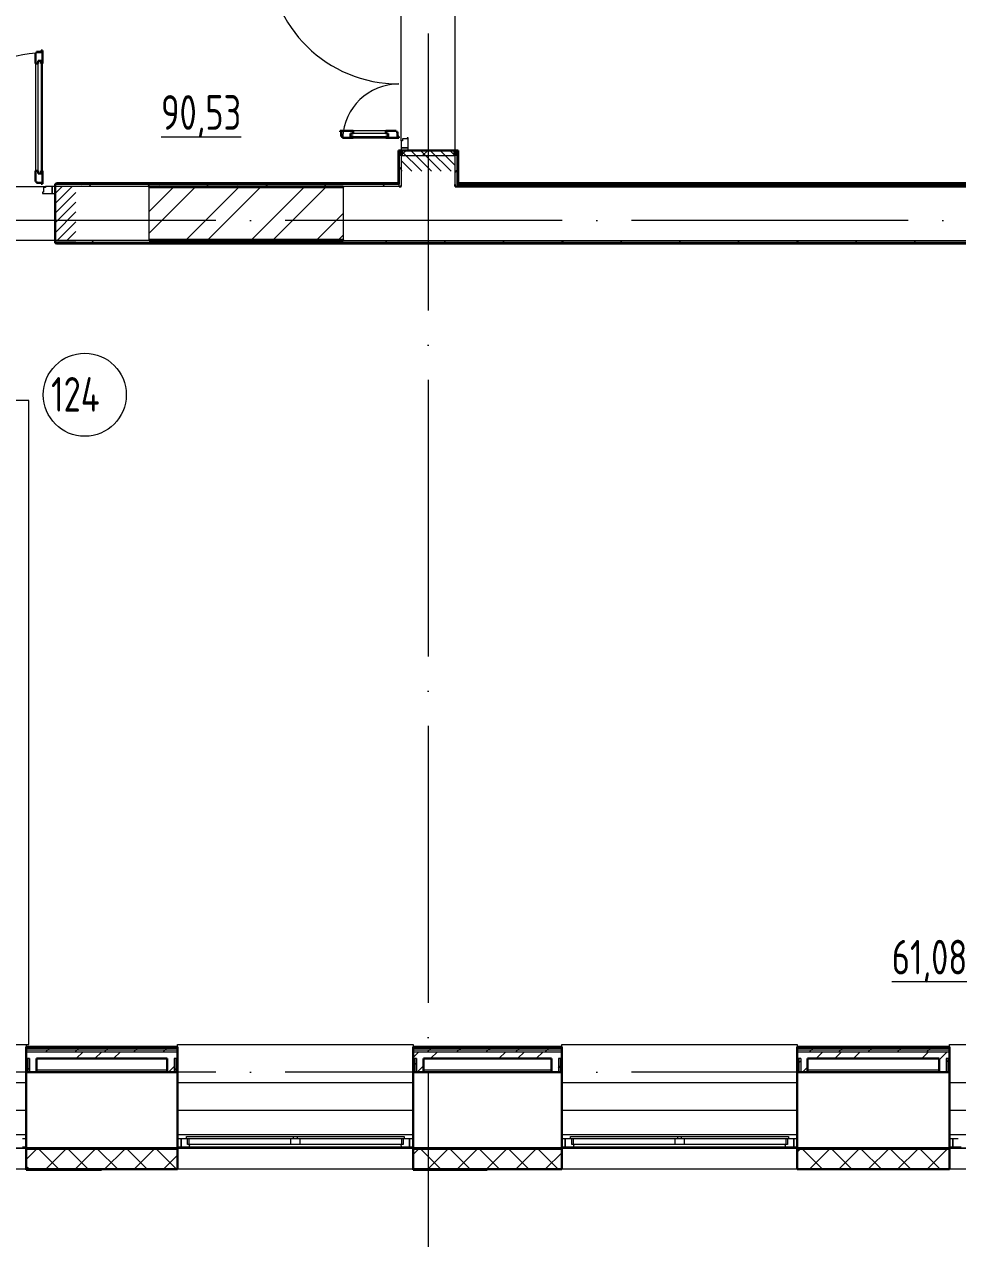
# Model space of a CAD drawing. Header units: millimetres. Extents: x -396912 to 182286, y -43638 to 41610.
# Drawn here: x -1273 to 5469, y -20431 to -11662 of the extents above; entities that cross this region are included whole.
import ezdxf

# ---------------------------------------------------------------- set-up
doc = ezdxf.new("R2010")
doc.units = ezdxf.units.MM
doc.linetypes.add('ADSK_Линия сетки', pattern=[25, 20, -2.5, 0, -2.5])
doc.linetypes.add('ADSK_Штриховая_ш2 п1_5', pattern=[4.5, 3, -1.5])
for name, color, linetype, lineweight in [('_ Окна', 7, 'Continuous', 9), ('A-_ANOTTEXT_T', 7, 'Continuous', 9), ('Двери', 252, 'Continuous', 9), ('Марки помещений', 252, 'Continuous', 20), ('Ограждение', 252, 'Continuous', 9), ('Окна', 252, 'Continuous', 9), ('Оси', 252, 'Continuous', 9), ('Перекрытие', 252, 'Continuous', 18), ('Стены внутренние', 7, 'Continuous', 18), ('Стены наружные', 7, 'Continuous', 18), ('Стены штриховка', 7, 'Continuous', 9)]:
    doc.layers.add(name, color=color, linetype=linetype, lineweight=lineweight)
doc.layers.add('Двери открывание', color=7, linetype='Continuous', lineweight=9, true_color=0xc0c0c0)
doc.styles.add('GOST 2.304 type A_1', font='', dxfattribs={"height": 350})
doc.styles.add('GOST Common_3', font='', dxfattribs={"height": 3.5})
doc.styles.get('GOST 2.304 type A_1').set_extended_font_data('GOST 2.304 type A')
doc.styles.get('GOST Common_3').set_extended_font_data('GOST 2.304 type A')
pattern_1 = [(0, (-32121.8, 94), (0, 600), []), (90, (-32121.8, 94), (-600, 4e-14), [])]

# ---------------------------------------------------------------- blocks, each defined once
blk = doc.blocks.new('1 этаж')
at = {"layer": 'Двери', "lineweight": 18, "true_color": 0x636466}
h = blk.add_hatch(dxfattribs=at)
h.set_pattern_fill('FP_2', color=251, angle=90, style=0, pattern_type=2)
h.set_pattern_definition([(135, (-4057.8, -12865.73), (-35.3553, -35.3553), [])])
h.paths.add_polyline_path([(-4252.8, -13640.7), (-3862.8, -13640.7), (-3862.8, -13490.7), (-4252.8, -13490.7), (-4252.8, -13614.8)])
h.paths.add_polyline_path([(-4252.8, -11990.7), (-3862.8, -11990.7), (-3862.8, -11840.7), (-4252.8, -11840.7)])
h = blk.add_hatch(dxfattribs=at)
h.set_pattern_fill('FP_2', color=251, style=0, pattern_type=2)
h.set_pattern_definition([(45, (-7627.8, -13945.73), (-35.3553, 35.3553), [])])
h.paths.add_polyline_path([(-6602.8, -14140.7), (-6602.8, -13750.7), (-6752.8, -13750.7), (-6752.8, -14140.7)])
h.paths.add_polyline_path([(-8402.8, -14140.7), (-8252.8, -14140.7), (-8252.8, -13750.7), (-8402.8, -13750.7)])
at = {"layer": 'Ограждение', "true_color": 0x636466}
h = blk.add_hatch(dxfattribs=at)
h.set_pattern_fill('FP_25', color=251, style=0, pattern_type=2)
h.set_pattern_definition(pattern_1)
h.paths.add_polyline_path([(-4272.8, -13730.7), (-4272.8, -13500.7), (-4277.8, -13500.7), (-4277.8, -13725.7)])
h = blk.add_hatch(dxfattribs=at)
h.set_pattern_fill('FP_25', color=251, style=0, pattern_type=2)
h.set_pattern_definition(pattern_1)
h.paths.add_polyline_path([(-5060.1, -13730.7), (-4272.8, -13730.7), (-4277.8, -13725.7), (-6742.8, -13725.7), (-6742.8, -13730.7), (-6072.8, -13730.7)])
at = {"layer": 'Стены наружные', "lineweight": 9, "true_color": 0x636466}
h = blk.add_hatch(dxfattribs=at)
h.set_pattern_fill('FP_41', color=251, style=0, pattern_type=2)
h.set_pattern_definition([(180, (-32121.82, 94), (-1e-14, -100), [])])
h.paths.add_polyline_path([(-66007.8, -20705.7), (-64732.8, -20705.7), (-64732.8, -20695.7), (-66007.8, -20695.7)])
h.paths.add_polyline_path([(2115.4, -20705.7), (2692.2, -20705.7), (2692.2, -20695.7), (1407.2, -20695.7), (1407.2, -20705.7)])
h.paths.add_polyline_path([(-63032.8, -20705.7), (-61882.8, -20705.7), (-61882.8, -20695.7), (-63032.8, -20695.7)])
h.paths.add_polyline_path([(-754.8, -20705.7), (-292.8, -20705.7), (-292.8, -20695.7), (-1392.8, -20695.7), (-1392.8, -20705.7)])
h.paths.add_polyline_path([(-60182.8, -20705.7), (-59052.8, -20705.7), (-59052.8, -20695.7), (-60182.8, -20695.7)])
h.paths.add_polyline_path([(-3625, -20705.7), (-3092.8, -20705.7), (-3092.8, -20695.7), (-4167.8, -20695.7), (-4167.8, -20705.7)])
h.paths.add_polyline_path([(-57352.8, -20705.7), (-56242.8, -20705.7), (-56242.8, -20695.7), (-57352.8, -20695.7)])
h.paths.add_polyline_path([(-5867.8, -20705.7), (-5867.8, -20695.7), (-6962.8, -20695.7), (-6962.8, -20705.7), (-6495.2, -20705.7)])
h.paths.add_polyline_path([(-54542.8, -20705.7), (-53452.8, -20705.7), (-53452.8, -20695.7), (-54542.8, -20695.7)])
h.paths.add_polyline_path([(-8662.8, -20705.7), (-8662.8, -20695.7), (-9767.8, -20695.7), (-9767.8, -20705.7), (-9365.4, -20705.7)])
h.paths.add_polyline_path([(-51752.8, -20705.7), (-50622.8, -20705.7), (-50622.8, -20695.7), (-51752.8, -20695.7)])
h.paths.add_polyline_path([(-11518, -20705.7), (-11467.8, -20705.7), (-11467.8, -20695.7), (-12547.8, -20695.7), (-12547.8, -20705.7), (-12235.6, -20705.7)])
h.paths.add_polyline_path([(-48922.8, -20705.7), (-47802.8, -20705.7), (-47802.8, -20695.7), (-48922.8, -20695.7)])
h.paths.add_polyline_path([(-14247.8, -20705.7), (-14247.8, -20695.7), (-15322.8, -20695.7), (-15322.8, -20705.7), (-14388.2, -20705.7)])
h.paths.add_polyline_path([(-46102.8, -20705.7), (-45032.8, -20705.7), (-45032.8, -20695.7), (-46102.8, -20695.7)])
h.paths.add_polyline_path([(-17258.4, -20705.7), (-17022.8, -20705.7), (-17022.8, -20695.7), (-18122.8, -20695.7), (-18122.8, -20705.7), (-17976, -20705.7)])
h.paths.add_polyline_path([(-43332.8, -20705.7), (-42232.8, -20705.7), (-42232.8, -20695.7), (-43332.8, -20695.7)])
h.paths.add_polyline_path([(-19822.8, -20705.7), (-19822.8, -20695.7), (-20922.8, -20695.7), (-20922.8, -20705.7), (-20128.6, -20705.7)])
h.paths.add_polyline_path([(-40532.8, -20705.7), (-39402.8, -20705.7), (-39402.8, -20695.7), (-40532.8, -20695.7)])
h.paths.add_polyline_path([(-22622.8, -20705.7), (-22622.8, -20695.7), (-23702.8, -20695.7), (-23702.8, -20705.7), (-22998.8, -20705.7)])
h.paths.add_polyline_path([(-25869, -20705.7), (-25402.8, -20705.7), (-25402.8, -20695.7), (-26502.8, -20695.7), (-26502.8, -20705.7), (-26500.8, -20705.7)])
h.paths.add_polyline_path([(-37702.8, -20705.7), (-36592.8, -20705.7), (-36592.8, -20695.7), (-37702.8, -20695.7)])
h.paths.add_polyline_path([(-28204.8, -20705.7), (-28202.8, -20705.7), (-28202.8, -20695.7), (-29242.8, -20695.7), (-29241.8, -20705.7), (-28380.4, -20705.7)])
h.paths.add_polyline_path([(-34892.8, -20705.7), (-33782.8, -20705.7), (-33782.8, -20695.7), (-34892.8, -20695.7)])
h.paths.add_polyline_path([(-30942.8, -20705.7), (-30942.8, -20695.7), (-32082.8, -20695.7), (-32081.8, -20705.7), (-31092.8, -20705.7)])
at = {"layer": '_ Окна', "color": 251, "true_color": 0x636466}
for p, q in [((-6962.8, -20627.7), (-6987.8, -20627.7)), ((-6987.8, -20685.7), (-6962.8, -20685.7)), ((-5842.8, -20627.7), (-5867.8, -20627.7)), ((-5867.8, -20685.7), (-5842.8, -20685.7)), ((-5842.8, -20685.7), (-5842.8, -20627.7)), ((-4167.8, -20627.7), (-4192.8, -20627.7)), ((-4192.8, -20627.7), (-4192.8, -20685.7)), ((-4192.8, -20685.7), (-4167.8, -20685.7)), ((-3067.8, -20627.7), (-3092.8, -20627.7)), ((-3092.8, -20685.7), (-3067.8, -20685.7)), ((-3067.8, -20685.7), (-3067.8, -20627.7)), ((-1392.8, -20627.7), (-1417.8, -20627.7)), ((-1417.8, -20627.7), (-1417.8, -20685.7)), ((-1417.8, -20685.7), (-1392.8, -20685.7)), ((-267.8, -20627.7), (-292.8, -20627.7)), ((-292.8, -20685.7), (-267.8, -20685.7)), ((-267.8, -20685.7), (-267.8, -20627.7))]:
    blk.add_line(p, q, dxfattribs=at)
at = {"layer": '_ Окна', "color": 251, "lineweight": 18, "true_color": 0x636466}
for p, q in [((-5804.8, -20627.7), (-5842.8, -20627.7)), ((-5842.8, -20627.7), (-5842.8, -20685.7)), ((-5842.8, -20685.7), (-5783.4, -20685.7)), ((-5796.8, -20668.7), (-5796.8, -20627.7)), ((-5784.8, -20668.7), (-5796.8, -20668.7)), ((-5783.4, -20685.7), (-5778.8, -20668.7)), ((-4256.8, -20668.7), (-4252.2, -20685.7)), ((-4252.2, -20685.7), (-4192.8, -20685.7)), ((-4238.8, -20668.7), (-4250.8, -20668.7)), ((-4238.8, -20627.7), (-4238.8, -20668.7)), ((-4192.8, -20627.7), (-4230.8, -20627.7)), ((-4192.8, -20685.7), (-4192.8, -20627.7)), ((-3029.8, -20627.7), (-3067.8, -20627.7)), ((-3067.8, -20627.7), (-3067.8, -20685.7)), ((-3067.8, -20685.7), (-3008.4, -20685.7)), ((-3021.8, -20668.7), (-3021.8, -20627.7)), ((-3009.8, -20668.7), (-3021.8, -20668.7)), ((-3008.4, -20685.7), (-3003.8, -20668.7)), ((-1481.8, -20668.7), (-1477.2, -20685.7)), ((-1477.2, -20685.7), (-1417.8, -20685.7)), ((-1463.8, -20668.7), (-1475.8, -20668.7)), ((-1463.8, -20627.7), (-1463.8, -20668.7)), ((-1417.8, -20627.7), (-1455.8, -20627.7)), ((-1417.8, -20685.7), (-1417.8, -20627.7)), ((-229.8, -20627.7), (-267.8, -20627.7)), ((-267.8, -20627.7), (-267.8, -20685.7)), ((-267.8, -20685.7), (-208.4, -20685.7))]:
    blk.add_line(p, q, dxfattribs=at)
at = {"layer": 'Двери', "color": 251, "lineweight": 30, "true_color": 0x636466}
for p, q in [((-6886.8, -12786.7), (-6894.8, -12786.7)), ((-6894.8, -12786.7), (-6894.8, -12862.7)), ((-6852.8, -12777.7), (-6886.8, -12777.7)), ((-6886.8, -12777.7), (-6886.8, -12786.7)), ((-6844.8, -12768.7), (-6852.8, -12768.7)), ((-6852.8, -12768.7), (-6852.8, -12777.7)), ((-6844.8, -12862.7), (-6844.8, -12768.7)), ((-6894.8, -12862.7), (-6874.8, -12862.7)), ((-6874.8, -12862.7), (-6874.8, -12844.7)), ((-6874.8, -12844.7), (-6853.8, -12844.7)), ((-6853.8, -12844.7), (-6853.8, -12862.7)), ((-6853.8, -12862.7), (-6844.8, -12862.7)), ((-4600.8, -13348.7), (-4694.8, -13348.7)), ((-4694.8, -13348.7), (-4694.8, -13356.7)), ((-4694.8, -13356.7), (-4685.8, -13356.7)), ((-4685.8, -13356.7), (-4685.8, -13390.7)), ((-4685.8, -13390.7), (-4676.8, -13390.7)), ((-4676.8, -13390.7), (-4676.8, -13398.7)), ((-4676.8, -13398.7), (-4600.8, -13398.7)), ((-4600.8, -13368.7), (-4618.8, -13368.7)), ((-4618.8, -13368.7), (-4618.8, -13389.7)), ((-4618.8, -13389.7), (-4600.8, -13389.7)), ((-4600.8, -13348.7), (-4600.8, -13368.7)), ((-4600.8, -13389.7), (-4600.8, -13398.7)), ((-4288.8, -13348.7), (-4364.8, -13348.7)), ((-4364.8, -13348.7), (-4364.8, -13368.7)), ((-4364.8, -13368.7), (-4346.8, -13368.7)), ((-4364.8, -13389.7), (-4364.8, -13398.7)), ((-4346.8, -13389.7), (-4364.8, -13389.7)), ((-4364.8, -13398.7), (-4270.8, -13398.7)), ((-4346.8, -13368.7), (-4346.8, -13389.7)), ((-4288.8, -13356.7), (-4288.8, -13348.7)), ((-4279.8, -13356.7), (-4288.8, -13356.7)), ((-4279.8, -13390.7), (-4279.8, -13356.7)), ((-4270.8, -13390.7), (-4279.8, -13390.7)), ((-4270.8, -13398.7), (-4270.8, -13390.7)), ((-6894.8, -13638.7), (-6894.8, -13714.7)), ((-6894.8, -13638.7), (-6874.8, -13638.7)), ((-6874.8, -13638.7), (-6874.8, -13656.7)), ((-6874.8, -13656.7), (-6853.8, -13656.7)), ((-6853.8, -13638.7), (-6844.8, -13638.7)), ((-6853.8, -13656.7), (-6853.8, -13638.7)), ((-6844.8, -13732.7), (-6844.8, -13638.7)), ((-6894.8, -13714.7), (-6886.8, -13714.7)), ((-6886.8, -13714.7), (-6886.8, -13723.7)), ((-6886.8, -13723.7), (-6852.8, -13723.7)), ((-6852.8, -13723.7), (-6852.8, -13732.7)), ((-6852.8, -13732.7), (-6844.8, -13732.7))]:
    blk.add_line(p, q, dxfattribs=at)
at = {"layer": 'Двери', "color": 251, "true_color": 0x636466}
for p, q in [((-6894.8, -12862.7), (-6894.8, -13638.7)), ((-6874.8, -13656.7), (-6874.8, -12844.7)), ((-6874.8, -12844.7), (-6853.8, -12844.7)), ((-6853.8, -12844.7), (-6853.8, -13656.7)), ((-6844.8, -13638.7), (-6844.8, -12862.7)), ((-4346.8, -13368.7), (-4618.8, -13368.7)), ((-4618.8, -13368.7), (-4618.8, -13389.7)), ((-4618.8, -13389.7), (-4346.8, -13389.7)), ((-4364.8, -13348.7), (-4600.8, -13348.7)), ((-4600.8, -13398.7), (-4364.8, -13398.7)), ((-4346.8, -13389.7), (-4346.8, -13368.7)), ((-4210.8, -13407.7), (-4244.8, -13407.7)), ((-4244.8, -13407.7), (-4244.8, -13421.7)), ((-4202.8, -13398.7), (-4210.8, -13398.7)), ((-4210.8, -13398.7), (-4210.8, -13407.7)), ((-4202.8, -13470.7), (-4202.8, -13398.7)), ((-4252.8, -13421.7), (-4252.8, -13470.7)), ((-4244.8, -13421.7), (-4252.8, -13421.7)), ((-4202.8, -13470.7), (-4252.8, -13470.7)), ((-4252.8, -13470.7), (-4252.8, -13490.7)), ((-4252.8, -13470.7), (-4202.8, -13470.7)), ((-4252.8, -13490.7), (-4202.8, -13490.7)), ((-4202.8, -13490.7), (-4202.8, -13470.7)), ((-6853.8, -13656.7), (-6874.8, -13656.7)), ((-6821.8, -13758.7), (-6835.8, -13758.7)), ((-6835.8, -13758.7), (-6835.8, -13792.7)), ((-6821.8, -13750.7), (-6821.8, -13758.7)), ((-6772.8, -13750.7), (-6821.8, -13750.7)), ((-6752.8, -13750.7), (-6772.8, -13750.7)), ((-6772.8, -13750.7), (-6772.8, -13800.7)), ((-6772.8, -13800.7), (-6772.8, -13750.7)), ((-6752.8, -13800.7), (-6752.8, -13750.7)), ((-6835.8, -13792.7), (-6844.8, -13792.7)), ((-6844.8, -13792.7), (-6844.8, -13800.7)), ((-6844.8, -13800.7), (-6772.8, -13800.7)), ((-6772.8, -13800.7), (-6752.8, -13800.7))]:
    blk.add_line(p, q, dxfattribs=at)
at = {"layer": 'Двери', "color": 251, "linetype": 'ADSK_Штриховая_ш2 п1_5', "true_color": 0x636466}
for p, q in [((-3862.8, -13490.7), (-4252.8, -13490.7)), ((-4252.8, -13490.7), (-4252.8, -13640.7)), ((-3862.8, -13640.7), (-3862.8, -13490.7)), ((-6602.8, -13750.7), (-6752.8, -13750.7)), ((-6752.8, -13750.7), (-6752.8, -14140.7)), ((-6752.8, -14140.7), (-6602.8, -14140.7))]:
    blk.add_line(p, q, dxfattribs=at)
at = {"layer": 'Двери открывание', "color": 251, "true_color": 0x636466}
for centre, radius, start, end in [((-4270.8, -12064.7), 946, 181.09026, 270), ((-6826.8, -13732.7), 946, 91.09026, 180), ((-4270.8, -13416.7), 406, 90, 177.45896)]:
    blk.add_arc(centre, radius, start, end, dxfattribs=at)
at = {"layer": 'Марки помещений', "color": 251, "true_color": 0x636466}
blk.add_circle((-6538.4, -15255), 300, dxfattribs=at)
at = {"layer": 'Ограждение', "color": 251, "true_color": 0x636466}
for p, q in [((-4277.8, -13500.7), (-4272.8, -13500.7)), ((-4277.8, -13500.7), (-4277.8, -13725.7)), ((-3842.8, -13500.7), (-3837.8, -13500.7)), ((-3837.8, -13725.7), (-3837.8, -13500.7)), ((-6742.8, -13730.8), (-6742.8, -13725.7)), ((-4277.8, -13725.7), (-6742.8, -13725.7)), ((-4277.8, -13725.7), (-4272.8, -13730.7)), ((-3837.8, -13725.7), (-3842.8, -13730.7)), ((1942.2, -13725.7), (-3837.8, -13725.7)), ((-6742.8, -14165.7), (-6742.8, -14160.7)), ((-6742.8, -14165.7), (1452.2, -14165.7)), ((-8662.8, -19945.7), (-6962.8, -19945.7)), ((-6962.8, -19945.7), (-6962.8, -19963.8)), ((-5867.8, -19963.8), (-5867.8, -19945.7)), ((-5867.8, -19945.7), (-4167.8, -19945.7)), ((-4167.8, -19945.7), (-4167.8, -19963.8)), ((-3092.8, -19963.8), (-3092.8, -19945.7)), ((-3092.8, -19945.7), (-1392.8, -19945.7)), ((-1392.8, -19945.7), (-1392.8, -19963.8)), ((-292.8, -19963.8), (-292.8, -19945.7)), ((-292.8, -19945.7), (1407.2, -19945.7)), ((-8662.8, -20220.7), (-6962.8, -20220.7)), ((-5867.8, -20220.7), (-4167.8, -20220.7)), ((-3092.8, -20220.7), (-1392.8, -20220.7)), ((-292.8, -20220.7), (1407.2, -20220.7)), ((-8662.8, -20420.7), (-6962.8, -20420.7)), ((-5867.8, -20420.7), (-4167.8, -20420.7)), ((-3092.8, -20420.7), (-1392.8, -20420.7)), ((-292.8, -20420.7), (1407.2, -20420.7)), ((-8662.8, -20595.7), (-6962.8, -20595.7)), ((-5867.8, -20595.7), (-4167.8, -20595.7)), ((-3092.8, -20595.7), (-1392.8, -20595.7)), ((-292.8, -20595.7), (1407.2, -20595.7))]:
    blk.add_line(p, q, dxfattribs=at)
at = {"layer": 'Окна', "color": 251, "true_color": 0x636466}
for p, q in [((-5804.8, -20610.7), (-5032.8, -20610.7)), ((-5804.8, -20627.7), (-5804.8, -20610.7)), ((-5032.8, -20627.7), (-5804.8, -20627.7)), ((-5784.8, -20668.7), (-5784.8, -20627.7)), ((-5052.8, -20668.7), (-5784.8, -20668.7)), ((-5783.4, -20685.7), (-4252.2, -20685.7)), ((-5052.8, -20627.7), (-5052.8, -20668.7)), ((-4982.8, -20668.7), (-5052.8, -20668.7)), ((-5032.8, -20610.7), (-5002.8, -20610.7)), ((-5032.8, -20610.7), (-5032.8, -20627.7)), ((-5002.8, -20627.7), (-5032.8, -20627.7)), ((-5002.8, -20610.7), (-4230.8, -20610.7)), ((-5002.8, -20627.7), (-5002.8, -20610.7)), ((-4230.8, -20627.7), (-5002.8, -20627.7)), ((-4982.8, -20668.7), (-4982.8, -20627.7)), ((-4250.8, -20668.7), (-4982.8, -20668.7)), ((-4250.8, -20627.7), (-4250.8, -20668.7)), ((-4230.8, -20610.7), (-4230.8, -20627.7)), ((-3029.8, -20610.7), (-2257.8, -20610.7)), ((-3029.8, -20627.7), (-3029.8, -20610.7)), ((-2257.8, -20627.7), (-3029.8, -20627.7)), ((-3009.8, -20668.7), (-3009.8, -20627.7)), ((-2277.8, -20668.7), (-3009.8, -20668.7)), ((-3008.4, -20685.7), (-1477.2, -20685.7)), ((-2277.8, -20627.7), (-2277.8, -20668.7)), ((-2207.8, -20668.7), (-2277.8, -20668.7)), ((-2257.8, -20610.7), (-2227.8, -20610.7)), ((-2257.8, -20610.7), (-2257.8, -20627.7)), ((-2227.8, -20627.7), (-2257.8, -20627.7)), ((-2227.8, -20610.7), (-1455.8, -20610.7)), ((-2227.8, -20627.7), (-2227.8, -20610.7)), ((-1455.8, -20627.7), (-2227.8, -20627.7)), ((-2207.8, -20668.7), (-2207.8, -20627.7)), ((-1475.8, -20668.7), (-2207.8, -20668.7)), ((-1475.8, -20627.7), (-1475.8, -20668.7)), ((-1455.8, -20610.7), (-1455.8, -20627.7))]:
    blk.add_line(p, q, dxfattribs=at)
at = {"layer": 'Оси', "color": 251, "linetype": 'ADSK_Линия сетки', "ltscale": 100, "true_color": 0x636466}
for p, q in [((-4057.8, -2645.7), (-4057.8, -33771.9)), ((4409.5, -13995.7), (-72530.1, -13995.7)), ((4409.5, -20145.7), (-72530.1, -20145.7))]:
    blk.add_line(p, q, dxfattribs=at)
at = {"layer": 'Перекрытие', "color": 251, "ltscale": 100, "true_color": 0x636466}
for p, q in [((-6942.8, -15295.7), (-8742.8, -15295.7)), ((-6942.8, -19945.7), (-6942.8, -15295.7)), ((-6962.8, -19945.7), (-6942.8, -19945.7))]:
    blk.add_line(p, q, dxfattribs=at)
at = {"layer": 'Стены внутренние', "color": 251, "true_color": 0x636466}
for p, q in [((-3862.8, -13490.7), (-3862.8, -11990.7)), ((-4252.8, -13421.7), (-4252.8, -12059.7)), ((-4252.8, -13530.7), (-4252.8, -13750.7)), ((-3867.8, -13530.7), (-4247.8, -13530.7)), ((-3862.8, -13735.7), (-3862.8, -13530.7)), ((-8183.8, -13750.7), (-6821.8, -13750.7)), ((-6072.8, -13750.7), (-6752.8, -13750.7)), ((-6072.8, -14135.7), (-6072.8, -13755.7)), ((-4267.8, -13750.7), (-4672.8, -13750.7)), ((-4672.8, -13755.7), (-4672.8, -14135.7)), ((-6752.8, -14140.7), (-8252.8, -14140.7)), ((-4672.8, -14140.7), (1482.2, -14140.7)), ((-6962.8, -20695.7), (-8662.8, -20695.7)), ((-4167.8, -20695.7), (-5867.8, -20695.7)), ((-1392.8, -20695.7), (-3092.8, -20695.7)), ((1407.2, -20695.7), (-292.8, -20695.7)), ((-6962.8, -20847.7), (-8662.8, -20847.7)), ((-4167.8, -20847.7), (-5867.8, -20847.7)), ((-1392.8, -20847.7), (-3092.8, -20847.7)), ((1407.2, -20847.7), (-292.8, -20847.7))]:
    blk.add_line(p, q, dxfattribs=at)
at = {"layer": 'Стены внутренние', "color": 251, "lineweight": 30, "true_color": 0x636466}
for p, q in [((-4247.8, -13530.7), (-4252.8, -13530.7)), ((-3862.8, -13530.7), (-3867.8, -13530.7)), ((-6752.8, -13750.7), (-6752.8, -14140.7)), ((-6072.8, -13755.7), (-6072.8, -13750.7)), ((-4672.8, -13750.7), (-4672.8, -13755.7)), ((-4252.8, -13750.7), (-4267.8, -13750.7)), ((-3862.8, -13750.7), (-3862.8, -13735.7)), ((-6072.8, -14140.7), (-6072.8, -14135.7)), ((-4672.8, -14135.7), (-4672.8, -14140.7)), ((-6962.8, -20145.7), (-6962.8, -20695.7)), ((-5942.8, -20145.7), (-6887.8, -20145.7)), ((-5867.8, -20695.7), (-5867.8, -20145.7)), ((-4167.8, -20145.7), (-4167.8, -20695.7)), ((-3167.8, -20145.7), (-4092.8, -20145.7)), ((-3092.8, -20695.7), (-3092.8, -20145.7)), ((-1392.8, -20145.7), (-1392.8, -20695.7)), ((-367.8, -20145.7), (-1317.8, -20145.7)), ((-292.8, -20695.7), (-292.8, -20145.7)), ((-6962.8, -20695.7), (-5867.8, -20695.7)), ((-4167.8, -20695.7), (-3092.8, -20695.7)), ((-1392.8, -20695.7), (-292.8, -20695.7)), ((-6962.8, -20705.7), (-6962.8, -20847.7)), ((-5867.8, -20847.7), (-5867.8, -20705.7)), ((-4167.8, -20705.7), (-4167.8, -20847.7)), ((-3092.8, -20847.7), (-3092.8, -20705.7)), ((-1392.8, -20705.7), (-1392.8, -20847.7)), ((-292.8, -20847.7), (-292.8, -20705.7)), ((-6962.8, -20847.7), (-5867.8, -20847.7)), ((-4167.8, -20847.7), (-3092.8, -20847.7)), ((-1392.8, -20847.7), (-292.8, -20847.7))]:
    blk.add_line(p, q, dxfattribs=at)
at = {"layer": 'Стены внутренние', "color": 251, "linetype": 'Continuous', "lineweight": 9, "true_color": 0x636466}
for p, q in [((-6960.8, -20777.6), (-6888.9, -20705.7)), ((-6727.3, -20845.7), (-6867.3, -20705.7)), ((-6816.8, -20845.7), (-6676.8, -20705.7)), ((-6515.2, -20845.7), (-6655.2, -20705.7)), ((-6604.6, -20845.7), (-6464.6, -20705.7)), ((-6303.1, -20845.7), (-6443.1, -20705.7)), ((-6392.5, -20845.7), (-6252.5, -20705.7)), ((-6090.9, -20845.7), (-6230.9, -20705.7)), ((-6180.4, -20845.7), (-6040.4, -20705.7)), ((-5878.8, -20845.7), (-6018.8, -20705.7)), ((-5968.2, -20845.7), (-5867.8, -20745.3)), ((-4167.8, -20742.3), (-4131.2, -20705.7)), ((-3969.6, -20845.7), (-4109.6, -20705.7)), ((-4059.1, -20845.7), (-3919.1, -20705.7)), ((-3757.5, -20845.7), (-3897.5, -20705.7)), ((-3846.9, -20845.7), (-3706.9, -20705.7)), ((-3545.3, -20845.7), (-3685.3, -20705.7)), ((-3634.8, -20845.7), (-3494.8, -20705.7)), ((-3333.2, -20845.7), (-3473.2, -20705.7)), ((-3422.7, -20845.7), (-3282.7, -20705.7)), ((-3121.1, -20845.7), (-3261.1, -20705.7)), ((-3210.5, -20845.7), (-3092.8, -20728)), ((-1392.8, -20725.1), (-1373.5, -20705.7)), ((-1211.9, -20845.7), (-1351.9, -20705.7)), ((-1301.3, -20845.7), (-1161.3, -20705.7)), ((-999.8, -20845.7), (-1139.8, -20705.7)), ((-1089.2, -20845.7), (-949.2, -20705.7)), ((-787.6, -20845.7), (-927.6, -20705.7)), ((-877.1, -20845.7), (-737.1, -20705.7)), ((-575.5, -20845.7), (-715.5, -20705.7)), ((-664.9, -20845.7), (-524.9, -20705.7)), ((-363.4, -20845.7), (-503.4, -20705.7)), ((-452.8, -20845.7), (-312.8, -20705.7)), ((-6960.8, -20819.4), (-6962.8, -20815.9)), ((-6939.5, -20845.7), (-6960.8, -20824.4)), ((-6847.8, -20845.7), (-6849, -20847.7)), ((-4149.9, -20846.3), (-4150.7, -20847.7)), ((-4128.8, -20847.7), (-4130, -20845.7)), ((-3542.2, -20847.7), (-3543.4, -20845.7)), ((-1333.9, -20845.7), (-1335.1, -20847.7)), ((-512.7, -20845.7), (-513.8, -20847.7)), ((-294.8, -20835.6), (-292.8, -20835.6))]:
    blk.add_line(p, q, dxfattribs=at)
at = {"layer": 'Стены наружные', "color": 251, "lineweight": 30, "true_color": 0x636466}
for p, q in [((-4252.8, -13490.7), (-4272.8, -13490.7)), ((-4272.8, -13490.7), (-4272.8, -13730.7)), ((-4252.8, -13530.7), (-4252.8, -13490.7)), ((-3867.8, -13490.7), (-4247.8, -13490.7)), ((-4247.8, -13490.7), (-4247.8, -13530.7)), ((-3867.8, -13530.7), (-3867.8, -13490.7)), ((-3862.8, -13490.7), (-3862.8, -13530.7)), ((-3842.8, -13490.7), (-3862.8, -13490.7)), ((-3842.8, -13730.7), (-3842.8, -13490.7)), ((-6752.8, -13730.7), (-6752.8, -13750.7)), ((-4272.8, -13730.7), (-6752.8, -13730.7)), ((-6072.8, -13750.7), (-4672.8, -13750.7)), ((-4672.8, -13755.7), (-6072.8, -13755.7)), ((-4267.8, -13735.7), (-4272.8, -13735.7)), ((-3862.8, -13750.7), (2042.2, -13750.7)), ((1962.2, -13735.7), (-3847.8, -13735.7)), ((1957.2, -13730.7), (-3842.8, -13730.7)), ((-6752.8, -14140.7), (-6752.8, -14160.7)), ((-6752.8, -14160.7), (1452.2, -14160.7)), ((-6072.8, -14135.7), (-4672.8, -14135.7)), ((-4672.8, -14140.7), (-6072.8, -14140.7)), ((-6962.8, -19963.8), (-6962.8, -20145.7)), ((-5867.8, -19963.8), (-6962.8, -19963.8)), ((-5867.8, -20145.7), (-5867.8, -19963.8)), ((-4167.8, -19963.8), (-4167.8, -20145.7)), ((-3092.8, -19963.8), (-4167.8, -19963.8)), ((-3092.8, -20145.7), (-3092.8, -19963.8)), ((-1392.8, -19963.8), (-1392.8, -20145.7)), ((-292.8, -19963.8), (-1392.8, -19963.8)), ((-292.8, -20145.7), (-292.8, -19963.8)), ((-6887.8, -20048.8), (-5942.8, -20048.8)), ((-6887.8, -20145.7), (-6887.8, -20048.8)), ((-5942.8, -20048.8), (-5942.8, -20145.7)), ((-4092.8, -20048.8), (-3167.8, -20048.8)), ((-4092.8, -20145.7), (-4092.8, -20048.8)), ((-3167.8, -20048.8), (-3167.8, -20145.7)), ((-1317.8, -20048.8), (-367.8, -20048.8)), ((-1317.8, -20145.7), (-1317.8, -20048.8)), ((-367.8, -20048.8), (-367.8, -20145.7)), ((-6962.8, -20145.7), (-6887.8, -20145.7)), ((-5942.8, -20145.7), (-5867.8, -20145.7)), ((-4167.8, -20145.7), (-4092.8, -20145.7)), ((-3167.8, -20145.7), (-3092.8, -20145.7)), ((-1392.8, -20145.7), (-1317.8, -20145.7)), ((-367.8, -20145.7), (-292.8, -20145.7)), ((-5867.8, -20695.7), (-6962.8, -20695.7)), ((-6962.8, -20695.7), (-6962.8, -20705.7)), ((-5867.8, -20705.7), (-5867.8, -20695.7)), ((-3092.8, -20695.7), (-4167.8, -20695.7)), ((-4167.8, -20695.7), (-4167.8, -20705.7)), ((-3092.8, -20705.7), (-3092.8, -20695.7)), ((-292.8, -20695.7), (-1392.8, -20695.7)), ((-1392.8, -20695.7), (-1392.8, -20705.7)), ((-292.8, -20705.7), (-292.8, -20695.7)), ((-6417.8, -20847.7), (-6962.8, -20847.7)), ((-6962.8, -20847.7), (-6962.8, -20852.7)), ((-6962.8, -20852.7), (-6417.8, -20852.7)), ((-6417.8, -20852.7), (-6417.8, -20847.7)), ((-3632.8, -20847.7), (-4167.8, -20847.7)), ((-4167.8, -20847.7), (-4167.8, -20852.7)), ((-4167.8, -20852.7), (-3632.8, -20852.7)), ((-3632.8, -20852.7), (-3632.8, -20847.7))]:
    blk.add_line(p, q, dxfattribs=at)
at = {"layer": 'Стены наружные', "color": 251, "linetype": 'Continuous', "lineweight": 9, "true_color": 0x636466}
for p, q in [((-4272.8, -13493.4), (-4270.1, -13490.7)), ((-4247.8, -13520.8), (-4217.8, -13490.7)), ((-4100.6, -13530.7), (-4060.6, -13490.7)), ((-3847.8, -13492.7), (-3845.8, -13490.7)), ((-4272.8, -13564.1), (-4267.8, -13559.1)), ((-3847.8, -13563.4), (-3842.8, -13558.4)), ((-4272.8, -13634.9), (-4267.8, -13629.9)), ((-4267.8, -13629.9), (-4252.8, -13614.9)), ((-3862.8, -13649.1), (-3847.8, -13634.1)), ((-3847.8, -13634.1), (-3842.8, -13629.1)), ((-6707.1, -13735.7), (-6702.1, -13730.7)), ((-6636.4, -13735.7), (-6631.4, -13730.7)), ((-6565.7, -13735.7), (-6560.7, -13730.7)), ((-6510, -13750.7), (-6495, -13735.7)), ((-6495, -13735.7), (-6490, -13730.7)), ((-6424.3, -13735.7), (-6419.3, -13730.7)), ((-6353.6, -13735.7), (-6348.6, -13730.7)), ((-6282.9, -13735.7), (-6277.9, -13730.7)), ((-6212.2, -13735.7), (-6207.2, -13730.7)), ((-6141.4, -13735.7), (-6136.4, -13730.7)), ((-6085.7, -13750.7), (-6070.7, -13735.7)), ((-6072.8, -13931.4), (-5897.2, -13755.7)), ((-6072.8, -14088.5), (-5740, -13755.7)), ((-6072.8, -13931.4), (-5897.2, -13755.7)), ((-6072.8, -14088.5), (-5740, -13755.7)), ((-6070.7, -13735.7), (-6065.7, -13730.7)), ((-6000, -13735.7), (-5995, -13730.7)), ((-5929.3, -13735.7), (-5924.3, -13730.7)), ((-5858.6, -13735.7), (-5853.6, -13730.7)), ((-5805.7, -14135.7), (-5425.7, -13755.7)), ((-5805.7, -14135.7), (-5425.7, -13755.7)), ((-5787.9, -13735.7), (-5782.9, -13730.7)), ((-5717.2, -13735.7), (-5712.2, -13730.7)), ((-5661.5, -13750.7), (-5646.5, -13735.7)), ((-5648.5, -14135.7), (-5268.5, -13755.7)), ((-5648.5, -14135.7), (-5268.5, -13755.7)), ((-5646.5, -13735.7), (-5641.5, -13730.7)), ((-5575.8, -13735.7), (-5570.8, -13730.7)), ((-5505, -13735.7), (-5500, -13730.7)), ((-5434.3, -13735.7), (-5429.3, -13730.7)), ((-5363.6, -13735.7), (-5358.6, -13730.7)), ((-5334.2, -14135.7), (-4954.2, -13755.7)), ((-5334.2, -14135.7), (-4954.2, -13755.7)), ((-5292.9, -13735.7), (-5287.9, -13730.7)), ((-5237.2, -13750.7), (-5222.2, -13735.7)), ((-5222.2, -13735.7), (-5217.2, -13730.7)), ((-5177.1, -14135.7), (-4797.1, -13755.7)), ((-5177.1, -14135.7), (-4797.1, -13755.7)), ((-5151.5, -13735.7), (-5146.5, -13730.7)), ((-5080.8, -13735.7), (-5075.8, -13730.7)), ((-5010.1, -13735.7), (-5005.1, -13730.7)), ((-4939.4, -13735.7), (-4934.4, -13730.7)), ((-4868.7, -13735.7), (-4863.7, -13730.7)), ((-4812.9, -13750.7), (-4797.9, -13735.7)), ((-4797.9, -13735.7), (-4792.9, -13730.7)), ((-4727.2, -13735.7), (-4722.2, -13730.7)), ((-4656.5, -13735.7), (-4651.5, -13730.7)), ((-4585.8, -13735.7), (-4580.8, -13730.7)), ((-4515.1, -13735.7), (-4510.1, -13730.7)), ((-4444.4, -13735.7), (-4439.4, -13730.7)), ((-4388.7, -13750.7), (-4373.7, -13735.7)), ((-4373.7, -13735.7), (-4368.7, -13730.7)), ((-4303, -13735.7), (-4298, -13730.7)), ((-4272.8, -13705.6), (-4267.8, -13700.6)), ((-3847.8, -13704.8), (-3842.8, -13699.8)), ((-3808, -13735.7), (-3803, -13730.7)), ((-3737.3, -13735.7), (-3732.3, -13730.7)), ((-3666.6, -13735.7), (-3661.6, -13730.7)), ((-3595.9, -13735.7), (-3590.9, -13730.7)), ((-3540.1, -13750.7), (-3525.1, -13735.7)), ((-3525.1, -13735.7), (-3520.1, -13730.7)), ((-3454.4, -13735.7), (-3449.4, -13730.7)), ((-3383.7, -13735.7), (-3378.7, -13730.7)), ((-3313, -13735.7), (-3308, -13730.7)), ((-3242.3, -13735.7), (-3237.3, -13730.7)), ((-3171.6, -13735.7), (-3166.6, -13730.7)), ((-3115.9, -13750.7), (-3100.9, -13735.7)), ((-3100.9, -13735.7), (-3095.9, -13730.7)), ((-3030.2, -13735.7), (-3025.2, -13730.7)), ((-2959.5, -13735.7), (-2954.5, -13730.7)), ((-2888.8, -13735.7), (-2883.8, -13730.7)), ((-2818, -13735.7), (-2813, -13730.7)), ((-2747.3, -13735.7), (-2742.3, -13730.7)), ((-2691.6, -13750.7), (-2676.6, -13735.7)), ((-2676.6, -13735.7), (-2671.6, -13730.7)), ((-2605.9, -13735.7), (-2600.9, -13730.7)), ((-2535.2, -13735.7), (-2530.2, -13730.7)), ((-2464.5, -13735.7), (-2459.5, -13730.7)), ((-2393.8, -13735.7), (-2388.8, -13730.7)), ((-2323.1, -13735.7), (-2318.1, -13730.7)), ((-2267.4, -13750.7), (-2252.4, -13735.7)), ((-2252.4, -13735.7), (-2247.4, -13730.7)), ((-2181.6, -13735.7), (-2176.6, -13730.7)), ((-2110.9, -13735.7), (-2105.9, -13730.7)), ((-2040.2, -13735.7), (-2035.2, -13730.7)), ((-1969.5, -13735.7), (-1964.5, -13730.7)), ((-1898.8, -13735.7), (-1893.8, -13730.7)), ((-1843.1, -13750.7), (-1828.1, -13735.7)), ((-1828.1, -13735.7), (-1823.1, -13730.7)), ((-1757.4, -13735.7), (-1752.4, -13730.7)), ((-1686.7, -13735.7), (-1681.7, -13730.7)), ((-1616, -13735.7), (-1611, -13730.7)), ((-1545.2, -13735.7), (-1540.2, -13730.7)), ((-1474.5, -13735.7), (-1469.5, -13730.7)), ((-1418.8, -13750.7), (-1403.8, -13735.7)), ((-1403.8, -13735.7), (-1398.8, -13730.7)), ((-1333.1, -13735.7), (-1328.1, -13730.7)), ((-1262.4, -13735.7), (-1257.4, -13730.7)), ((-1191.7, -13735.7), (-1186.7, -13730.7)), ((-1121, -13735.7), (-1116, -13730.7)), ((-1050.3, -13735.7), (-1045.3, -13730.7)), ((-994.6, -13750.7), (-979.6, -13735.7)), ((-979.6, -13735.7), (-974.6, -13730.7)), ((-908.9, -13735.7), (-903.9, -13730.7)), ((-838.1, -13735.7), (-833.1, -13730.7)), ((-767.4, -13735.7), (-762.4, -13730.7)), ((-696.7, -13735.7), (-691.7, -13730.7)), ((-626, -13735.7), (-621, -13730.7)), ((-570.3, -13750.7), (-555.3, -13735.7)), ((-555.3, -13735.7), (-550.3, -13730.7)), ((-484.6, -13735.7), (-479.6, -13730.7)), ((-413.9, -13735.7), (-408.9, -13730.7)), ((-343.2, -13735.7), (-338.2, -13730.7)), ((-272.5, -13735.7), (-267.5, -13730.7)), ((-4862.8, -14135.7), (-4672.8, -13945.8)), ((-4862.8, -14135.7), (-4672.8, -13945.8)), ((-4705.6, -14135.7), (-4672.8, -14102.9)), ((-4705.6, -14135.7), (-4672.8, -14102.9)), ((-6707.9, -14160.7), (-6702.9, -14155.7)), ((-6637.2, -14160.7), (-6632.2, -14155.7)), ((-6566.4, -14160.7), (-6561.4, -14155.7)), ((-6495.7, -14160.7), (-6490.7, -14155.7)), ((-6490.7, -14155.7), (-6475.7, -14140.7)), ((-6425, -14160.7), (-6420, -14155.7)), ((-6354.3, -14160.7), (-6349.3, -14155.7)), ((-6283.6, -14160.7), (-6278.6, -14155.7)), ((-6212.9, -14160.7), (-6207.9, -14155.7)), ((-6142.2, -14160.7), (-6137.2, -14155.7)), ((-6071.5, -14160.7), (-6066.5, -14155.7)), ((-6066.5, -14155.7), (-6051.5, -14140.7)), ((-6000.8, -14160.7), (-5995.8, -14155.7)), ((-5930, -14160.7), (-5925, -14155.7)), ((-5859.3, -14160.7), (-5854.3, -14155.7)), ((-5788.6, -14160.7), (-5783.6, -14155.7)), ((-5717.9, -14160.7), (-5712.9, -14155.7)), ((-5647.2, -14160.7), (-5642.2, -14155.7)), ((-5642.2, -14155.7), (-5627.2, -14140.7)), ((-5576.5, -14160.7), (-5571.5, -14155.7)), ((-5505.8, -14160.7), (-5500.8, -14155.7)), ((-5435.1, -14160.7), (-5430.1, -14155.7)), ((-5364.4, -14160.7), (-5359.4, -14155.7)), ((-5293.7, -14160.7), (-5288.7, -14155.7)), ((-5222.9, -14160.7), (-5217.9, -14155.7)), ((-5217.9, -14155.7), (-5202.9, -14140.7)), ((-5152.2, -14160.7), (-5147.2, -14155.7)), ((-5081.5, -14160.7), (-5076.5, -14155.7)), ((-5010.8, -14160.7), (-5005.8, -14155.7)), ((-4940.1, -14160.7), (-4935.1, -14155.7)), ((-4869.4, -14160.7), (-4864.4, -14155.7)), ((-4798.7, -14160.7), (-4793.7, -14155.7)), ((-4793.7, -14155.7), (-4778.7, -14140.7)), ((-4728, -14160.7), (-4723, -14155.7)), ((-4657.3, -14160.7), (-4652.3, -14155.7)), ((-4586.5, -14160.7), (-4581.5, -14155.7)), ((-4515.8, -14160.7), (-4510.8, -14155.7)), ((-4445.1, -14160.7), (-4440.1, -14155.7)), ((-4374.4, -14160.7), (-4369.4, -14155.7)), ((-4369.4, -14155.7), (-4354.4, -14140.7)), ((-4303.7, -14160.7), (-4298.7, -14155.7)), ((-4233, -14160.7), (-4228, -14155.7)), ((-4162.3, -14160.7), (-4157.3, -14155.7)), ((-4091.6, -14160.7), (-4086.6, -14155.7)), ((-4020.9, -14160.7), (-4015.9, -14155.7)), ((-3950.1, -14160.7), (-3945.1, -14155.7)), ((-3945.1, -14155.7), (-3930.1, -14140.7)), ((-3879.4, -14160.7), (-3874.4, -14155.7)), ((-3808.7, -14160.7), (-3803.7, -14155.7)), ((-3738, -14160.7), (-3733, -14155.7)), ((-3667.3, -14160.7), (-3662.3, -14155.7)), ((-3596.6, -14160.7), (-3591.6, -14155.7)), ((-3525.9, -14160.7), (-3520.9, -14155.7)), ((-3520.9, -14155.7), (-3505.9, -14140.7)), ((-3455.2, -14160.7), (-3450.2, -14155.7)), ((-3384.5, -14160.7), (-3379.5, -14155.7)), ((-3313.8, -14160.7), (-3308.8, -14155.7)), ((-3243, -14160.7), (-3238, -14155.7)), ((-3172.3, -14160.7), (-3167.3, -14155.7)), ((-3101.6, -14160.7), (-3096.6, -14155.7)), ((-3096.6, -14155.7), (-3081.6, -14140.7)), ((-3030.9, -14160.7), (-3025.9, -14155.7)), ((-2960.2, -14160.7), (-2955.2, -14155.7)), ((-2889.5, -14160.7), (-2884.5, -14155.7)), ((-2818.8, -14160.7), (-2813.8, -14155.7)), ((-2748.1, -14160.7), (-2743.1, -14155.7)), ((-2677.4, -14160.7), (-2672.4, -14155.7)), ((-2672.4, -14155.7), (-2657.4, -14140.7)), ((-2606.6, -14160.7), (-2601.6, -14155.7)), ((-2535.9, -14160.7), (-2530.9, -14155.7)), ((-2465.2, -14160.7), (-2460.2, -14155.7)), ((-2394.5, -14160.7), (-2389.5, -14155.7)), ((-2323.8, -14160.7), (-2318.8, -14155.7)), ((-2253.1, -14160.7), (-2248.1, -14155.7)), ((-2248.1, -14155.7), (-2233.1, -14140.7)), ((-2182.4, -14160.7), (-2177.4, -14155.7)), ((-2111.7, -14160.7), (-2106.7, -14155.7)), ((-2041, -14160.7), (-2036, -14155.7)), ((-1970.2, -14160.7), (-1965.2, -14155.7)), ((-1899.5, -14160.7), (-1894.5, -14155.7)), ((-1828.8, -14160.7), (-1823.8, -14155.7)), ((-1823.8, -14155.7), (-1808.8, -14140.7)), ((-1758.1, -14160.7), (-1753.1, -14155.7)), ((-1687.4, -14160.7), (-1682.4, -14155.7)), ((-1616.7, -14160.7), (-1611.7, -14155.7)), ((-1546, -14160.7), (-1541, -14155.7)), ((-1475.3, -14160.7), (-1470.3, -14155.7)), ((-1404.6, -14160.7), (-1399.6, -14155.7)), ((-1399.6, -14155.7), (-1384.6, -14140.7)), ((-1333.9, -14160.7), (-1328.9, -14155.7)), ((-1263.1, -14160.7), (-1258.1, -14155.7)), ((-1192.4, -14160.7), (-1187.4, -14155.7)), ((-1121.7, -14160.7), (-1116.7, -14155.7)), ((-1051, -14160.7), (-1046, -14155.7)), ((-980.3, -14160.7), (-975.3, -14155.7)), ((-975.3, -14155.7), (-960.3, -14140.7)), ((-909.6, -14160.7), (-904.6, -14155.7)), ((-838.9, -14160.7), (-833.9, -14155.7)), ((-768.2, -14160.7), (-763.2, -14155.7)), ((-697.5, -14160.7), (-692.5, -14155.7)), ((-626.7, -14160.7), (-621.7, -14155.7)), ((-556, -14160.7), (-551, -14155.7)), ((-551, -14155.7), (-536, -14140.7)), ((-485.3, -14160.7), (-480.3, -14155.7)), ((-414.6, -14160.7), (-409.6, -14155.7)), ((-343.9, -14160.7), (-338.9, -14155.7)), ((-273.2, -14160.7), (-268.2, -14155.7)), ((-6929.8, -19968.8), (-6924.8, -19963.8)), ((-6859.1, -19968.8), (-6854.1, -19963.8)), ((-6818.4, -19998.8), (-6805.9, -19986.3)), ((-6805.9, -19986.3), (-6793.4, -19973.8)), ((-6793.4, -19973.8), (-6788.4, -19968.8)), ((-6788.4, -19968.8), (-6783.4, -19963.8)), ((-6717.7, -19968.8), (-6712.7, -19963.8)), ((-6647, -19968.8), (-6642, -19963.8)), ((-6606.2, -19998.8), (-6593.7, -19986.3)), ((-6593.7, -19986.3), (-6581.2, -19973.8)), ((-6576.2, -19968.8), (-6571.2, -19963.8)), ((-6505.5, -19968.8), (-6500.5, -19963.8)), ((-6434.8, -19968.8), (-6429.8, -19963.8)), ((-6394.1, -19998.8), (-6381.6, -19986.3)), ((-6381.6, -19986.3), (-6369.1, -19973.8)), ((-6369.1, -19973.8), (-6364.1, -19968.8)), ((-6364.1, -19968.8), (-6359.1, -19963.8)), ((-6293.4, -19968.8), (-6288.4, -19963.8)), ((-6222.7, -19968.8), (-6217.7, -19963.8)), ((-6182, -19998.8), (-6169.5, -19986.3)), ((-6169.5, -19986.3), (-6157, -19973.8)), ((-6152, -19968.8), (-6147, -19963.8)), ((-6081.3, -19968.8), (-6076.3, -19963.8)), ((-6010.6, -19968.8), (-6005.6, -19963.8)), ((-5969.9, -19998.8), (-5957.4, -19986.3)), ((-5957.4, -19986.3), (-5944.9, -19973.8)), ((-5944.9, -19973.8), (-5939.9, -19968.8)), ((-5939.9, -19968.8), (-5934.9, -19963.8)), ((-5869.1, -19968.8), (-5867.8, -19967.5)), ((-4167.8, -19964.5), (-4167.1, -19963.8)), ((-4101.4, -19968.8), (-4096.4, -19963.8)), ((-4060.7, -19998.8), (-4048.2, -19986.3)), ((-4048.2, -19986.3), (-4035.7, -19973.8)), ((-4030.7, -19968.8), (-4025.7, -19963.8)), ((-3960, -19968.8), (-3955, -19963.8)), ((-3889.2, -19968.8), (-3884.2, -19963.8)), ((-3848.5, -19998.8), (-3836, -19986.3)), ((-3836, -19986.3), (-3823.5, -19973.8)), ((-3823.5, -19973.8), (-3818.5, -19968.8)), ((-3818.5, -19968.8), (-3813.5, -19963.8)), ((-3747.8, -19968.8), (-3742.8, -19963.8)), ((-3677.1, -19968.8), (-3672.1, -19963.8)), ((-3636.4, -19998.8), (-3623.9, -19986.3)), ((-3623.9, -19986.3), (-3611.4, -19973.8)), ((-3606.4, -19968.8), (-3601.4, -19963.8)), ((-3535.7, -19968.8), (-3530.7, -19963.8)), ((-3465, -19968.8), (-3460, -19963.8)), ((-3424.3, -19998.8), (-3411.8, -19986.3)), ((-3411.8, -19986.3), (-3399.3, -19973.8)), ((-3399.3, -19973.8), (-3394.3, -19968.8)), ((-3394.3, -19968.8), (-3389.3, -19963.8)), ((-3323.6, -19968.8), (-3318.6, -19963.8)), ((-3252.8, -19968.8), (-3247.8, -19963.8)), ((-3212.1, -19998.8), (-3199.6, -19986.3)), ((-3199.6, -19986.3), (-3187.1, -19973.8)), ((-3182.1, -19968.8), (-3177.1, -19963.8)), ((-3111.4, -19968.8), (-3106.4, -19963.8)), ((-1343.7, -19968.8), (-1338.7, -19963.8)), ((-1302.9, -19998.8), (-1290.4, -19986.3)), ((-1290.4, -19986.3), (-1277.9, -19973.8)), ((-1277.9, -19973.8), (-1272.9, -19968.8)), ((-1272.9, -19968.8), (-1267.9, -19963.8)), ((-1202.2, -19968.8), (-1197.2, -19963.8)), ((-1131.5, -19968.8), (-1126.5, -19963.8)), ((-1090.8, -19998.8), (-1078.3, -19986.3)), ((-1078.3, -19986.3), (-1065.8, -19973.8)), ((-1060.8, -19968.8), (-1055.8, -19963.8)), ((-990.1, -19968.8), (-985.1, -19963.8)), ((-919.4, -19968.8), (-914.4, -19963.8)), ((-878.7, -19998.8), (-866.2, -19986.3)), ((-866.2, -19986.3), (-853.7, -19973.8)), ((-853.7, -19973.8), (-848.7, -19968.8)), ((-848.7, -19968.8), (-843.7, -19963.8)), ((-778, -19968.8), (-773, -19963.8)), ((-707.3, -19968.8), (-702.3, -19963.8)), ((-666.6, -19998.8), (-654.1, -19986.3)), ((-654.1, -19986.3), (-641.6, -19973.8)), ((-636.6, -19968.8), (-631.6, -19963.8)), ((-565.8, -19968.8), (-560.8, -19963.8)), ((-495.1, -19968.8), (-490.1, -19963.8)), ((-454.4, -19998.8), (-441.9, -19986.3)), ((-441.9, -19986.3), (-429.4, -19973.8)), ((-429.4, -19973.8), (-424.4, -19968.8)), ((-424.4, -19968.8), (-419.4, -19963.8)), ((-353.7, -19968.8), (-348.7, -19963.8)), ((-6600.3, -20048.8), (-6550.3, -19998.8)), ((-6465.3, -20048.8), (-6415.3, -19998.8)), ((-6330.4, -20048.8), (-6280.4, -19998.8)), ((-4167.8, -20041.2), (-4125.4, -19998.8)), ((-4155.3, -20093.4), (-4142.8, -20080.9)), ((-4040.4, -20048.8), (-3990.4, -19998.8)), ((-3547, -20048.8), (-3497, -19998.8)), ((-3412, -20048.8), (-3362, -19998.8)), ((-3277.1, -20048.8), (-3227.1, -19998.8)), ((-1392.8, -20088.7), (-1380.3, -20076.2)), ((-1380.3, -20076.2), (-1367.8, -20063.7)), ((-1257, -20048.8), (-1207, -19998.8)), ((-1122.1, -20048.8), (-1072.1, -19998.8)), ((-987.1, -20048.8), (-937.1, -19998.8)), ((-493.7, -20048.8), (-443.7, -19998.8)), ((-367.8, -20057.9), (-358.8, -20048.8)), ((-358.8, -20048.8), (-308.8, -19998.8)), ((-317.8, -20074.3), (-305.3, -20061.8)), ((-305.3, -20061.8), (-292.8, -20049.3)), ((-6962.8, -20143.2), (-6950.3, -20130.7)), ((-6950.3, -20130.7), (-6937.8, -20118.2)), ((-5933.9, -20145.7), (-5892.8, -20104.7)), ((-5892.8, -20133.9), (-5880.3, -20121.4)), ((-5880.3, -20121.4), (-5867.8, -20108.9)), ((-4167.8, -20105.9), (-4155.3, -20093.4)), ((-4137.3, -20145.7), (-4092.8, -20101.2)), ((-3117.8, -20116.6), (-3105.3, -20104.1)), ((-3105.3, -20104.1), (-3092.8, -20091.6)), ((-1353.9, -20145.7), (-1317.8, -20109.6)), ((-320.7, -20145.7), (-317.8, -20142.8)), ((-6849, -20847.7), (-6850.7, -20850.8)), ((-4150.7, -20847.7), (-4153.6, -20852.7)), ((-4126.2, -20852.3), (-4128.8, -20847.7))]:
    blk.add_line(p, q, dxfattribs=at)
at = {"layer": 'Стены наружные', "color": 251, "true_color": 0x636466}
for p, q in [((-6072.8, -14140.7), (-6752.8, -14140.7)), ((-6887.8, -20130.7), (-5942.8, -20130.7)), ((-4092.8, -20130.7), (-3167.8, -20130.7)), ((-1317.8, -20130.7), (-367.8, -20130.7)), ((-8662.8, -20695.7), (-6962.8, -20695.7)), ((-5867.8, -20695.7), (-4167.8, -20695.7)), ((-3092.8, -20695.7), (-1392.8, -20695.7)), ((-292.8, -20695.7), (1407.2, -20695.7))]:
    blk.add_line(p, q, dxfattribs=at)
at = {"layer": 'Стены штриховка', "color": 251, "true_color": 0x636466}
for p, q in [((-4267.8, -13490.7), (-4267.8, -13735.7)), ((-3847.8, -13735.7), (-3847.8, -13490.7)), ((-4272.8, -13735.7), (-6752.8, -13735.7)), ((1482.2, -14155.7), (-6752.8, -14155.7)), ((-5867.8, -19968.8), (-6962.8, -19968.8)), ((-6962.8, -19973.8), (-5867.8, -19973.8)), ((-6962.8, -19986.3), (-5867.8, -19986.3)), ((-3092.8, -19968.8), (-4167.8, -19968.8)), ((-4167.8, -19973.8), (-3092.8, -19973.8)), ((-4167.8, -19986.3), (-3092.8, -19986.3)), ((-292.8, -19968.8), (-1392.8, -19968.8)), ((-1392.8, -19973.8), (-292.8, -19973.8)), ((-1392.8, -19986.3), (-292.8, -19986.3)), ((-6962.8, -19998.8), (-5867.8, -19998.8)), ((-6937.8, -20048.8), (-6962.8, -20048.8)), ((-6950.3, -20048.8), (-6950.3, -20145.7)), ((-6937.8, -20048.8), (-6937.8, -20145.7)), ((-5867.8, -20048.8), (-5892.8, -20048.8)), ((-5892.8, -20048.8), (-5892.8, -20145.7)), ((-5880.3, -20048.8), (-5880.3, -20145.7)), ((-4167.8, -19998.8), (-3092.8, -19998.8)), ((-4142.8, -20048.8), (-4167.8, -20048.8)), ((-4155.3, -20048.8), (-4155.3, -20145.7)), ((-4142.8, -20048.8), (-4142.8, -20145.7)), ((-3092.8, -20048.8), (-3117.8, -20048.8)), ((-3117.8, -20048.8), (-3117.8, -20145.7)), ((-3105.3, -20048.8), (-3105.3, -20145.7)), ((-1392.8, -19998.8), (-292.8, -19998.8)), ((-1367.8, -20048.8), (-1392.8, -20048.8)), ((-1380.3, -20048.8), (-1380.3, -20145.7)), ((-1367.8, -20048.8), (-1367.8, -20145.7)), ((-292.8, -20048.8), (-317.8, -20048.8)), ((-317.8, -20048.8), (-317.8, -20145.7)), ((-305.3, -20048.8), (-305.3, -20145.7)), ((-5867.8, -20705.7), (-6962.8, -20705.7)), ((-6960.8, -20771.7), (-6962.8, -20771.7)), ((-6960.8, -20771.7), (-6960.8, -20845.7)), ((-5867.8, -20771.7), (-5869.8, -20771.7)), ((-5869.8, -20845.7), (-5869.8, -20771.7)), ((-3092.8, -20705.7), (-4167.8, -20705.7)), ((-4165.8, -20771.7), (-4167.8, -20771.7)), ((-4165.8, -20771.7), (-4165.8, -20845.7)), ((-3092.8, -20771.7), (-3094.8, -20771.7)), ((-3094.8, -20845.7), (-3094.8, -20771.7)), ((-292.8, -20705.7), (-1392.8, -20705.7)), ((-1390.8, -20771.7), (-1392.8, -20771.7)), ((-1390.8, -20771.7), (-1390.8, -20845.7)), ((-292.8, -20771.7), (-294.8, -20771.7)), ((-294.8, -20845.7), (-294.8, -20771.7)), ((-6960.8, -20845.7), (-5869.8, -20845.7)), ((-4165.8, -20845.7), (-3094.8, -20845.7)), ((-1390.8, -20845.7), (-294.8, -20845.7))]:
    blk.add_line(p, q, dxfattribs=at)
at = {"layer": 'Марки помещений', "color": 251, "true_color": 0x636466, "style": 'GOST Common_3', "width": 0.9}
for s, p in [('%%U90,53', (-5987.6, -13341.3)), ('124', (-6781.8, -15377.2)), ('%%U61,08', (-709.5, -19440.9))]:
    blk.add_text(s, height=250, dxfattribs=at).set_placement(p)

msp = doc.modelspace()

# ---------------------------------------------------------------- block references
msp.add_blockref('1 этаж', (5702.1, 918.2))

# ---------------------------------------------------------------- texts
at = {"layer": 'A-_ANOTTEXT_T', "color": 1, "char_height": 350, "width": 168.354, "attachment_point": 1, "style": 'GOST 2.304 type A_1'}
for insert in [(3624.6, -12164.7), (4861.5, -12164.7), (1990.8, -12700.5), (3995, -12700.5)]:
    msp.add_mtext('\\fGOST 2.304 type A|b0|i0|c204|p34|; ', dxfattribs=dict(at, insert=insert))

doc.saveas('drawing.dxf')
